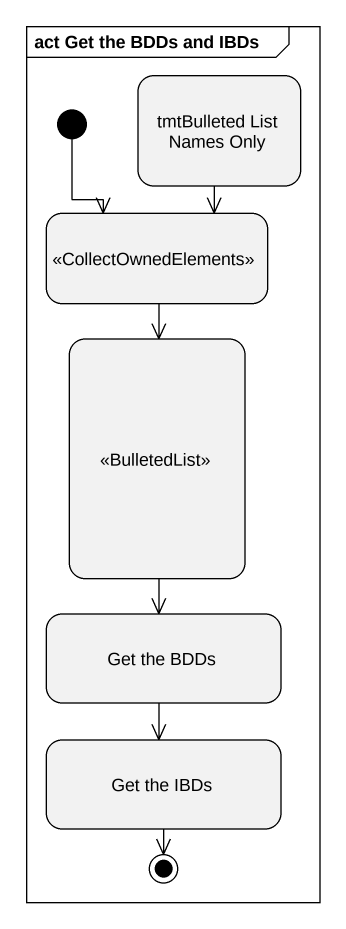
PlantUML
@startuml
mainframe act Get the BDDs and IBDs
hide empty description
state "tmtBulleted List Names Only" as tmtBulleted_List_Names_Only
state " " as state1 <<CollectOwnedElements>>
state " " as state2 <<BulletedList>>
state "Get the BDDs" as Get_the_BDDs
state "Get the IBDs" as Get_the_IBDs
[*] --> state1
tmtBulleted_List_Names_Only --> state1
state1 --> state2
state2 --> Get_the_BDDs
Get_the_BDDs --> Get_the_IBDs
Get_the_IBDs --> [*]
@enduml
